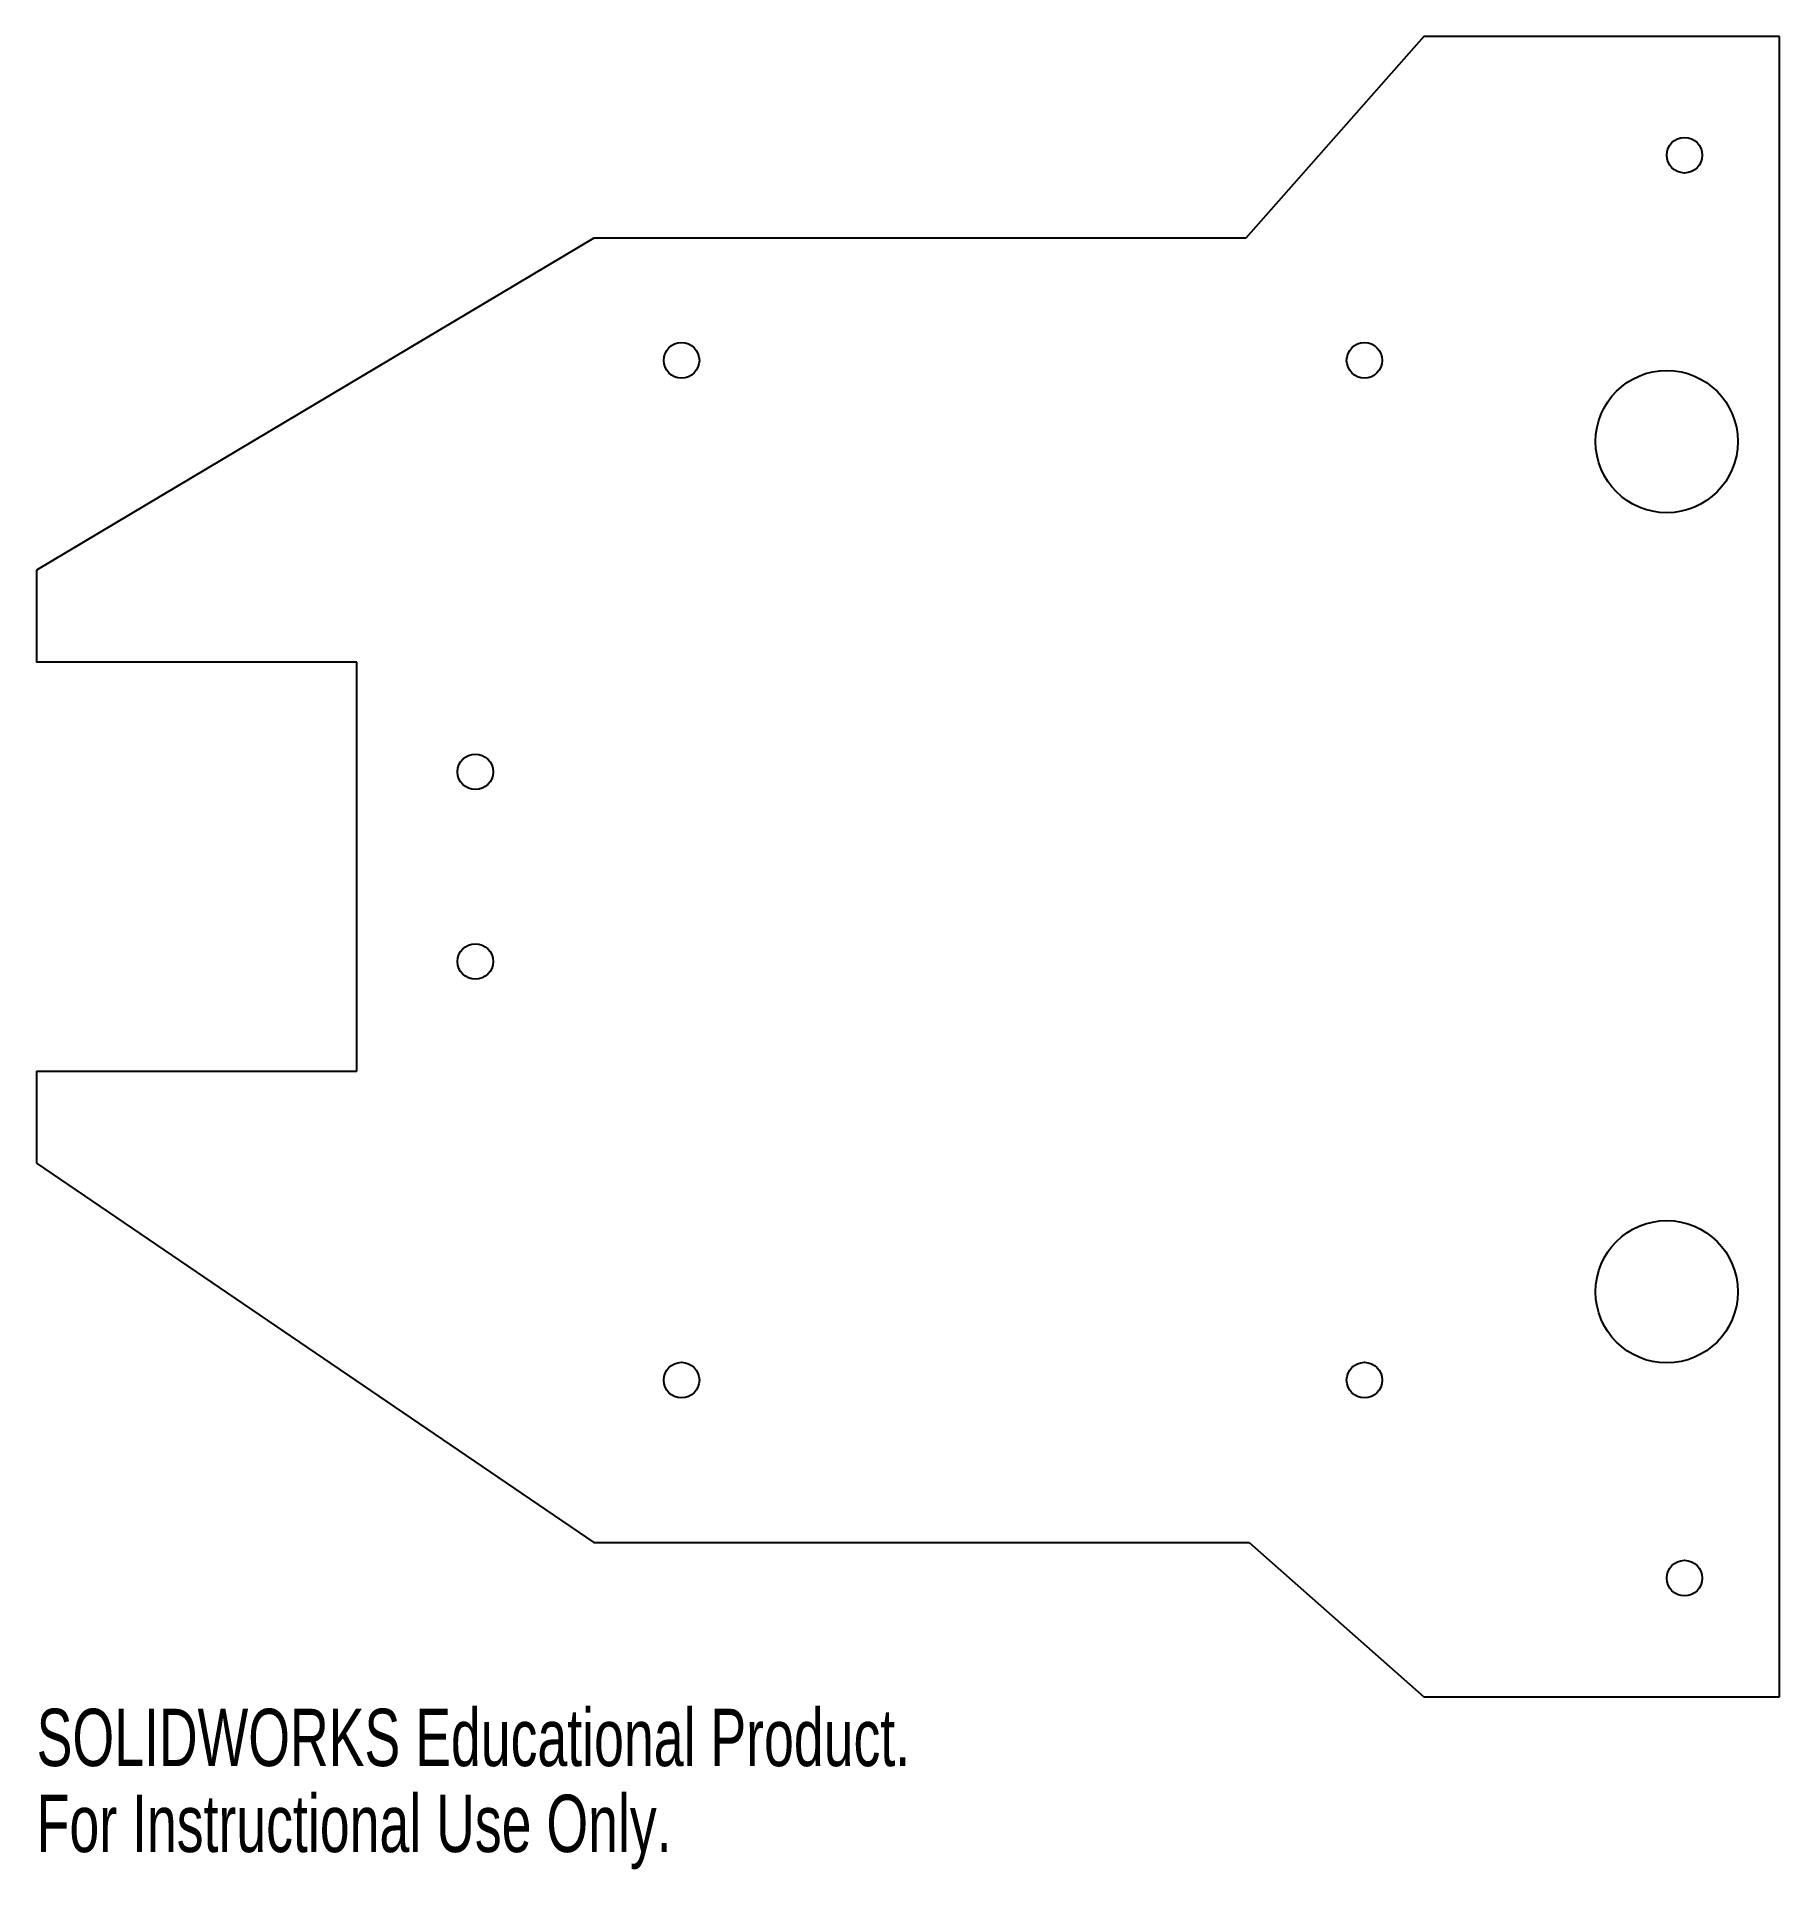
# Model space of a CAD drawing. Header units: millimetres. Extents: x -147 to 0, y -85 to 70.
import ezdxf

# ---------------------------------------------------------------- set-up
doc = ezdxf.new("R2010")
doc.units = ezdxf.units.MM
doc.styles.add('SLDTEXTSTYLE0', font='TXT', dxfattribs={"width": 0.7})

msp = doc.modelspace()

# ---------------------------------------------------------------- linework, layer by layer
at = {"color": 7, "linetype": 'Continuous', "lineweight": 25}
for p, q in [((-30, 70), (-45, 53)), ((0, 70), (-30, 70)), ((0, -70), (0, 70)), ((-100, 53), (-147, 25)), ((-45, 53), (-100, 53)), ((-147, 25), (-147, 17.25)), ((-120, 17.25), (-147, 17.25)), ((-120, -17.25), (-120, 17.25)), ((-147, -17.25), (-147, -25)), ((-147, -17.25), (-120, -17.25)), ((-147, -25), (-100, -57)), ((-100, -57), (-44.73, -57)), ((-44.73, -57), (-30, -70)), ((-30, -70), (0, -70))]:
    msp.add_line(p, q, dxfattribs=at)
for centre, radius in [((-8, 60), 1.5), ((-92.6, 42.7), 1.5), ((-35, 42.7), 1.5), ((-9.5, 35.85), 6), ((-110, 8), 1.5), ((-110, -8), 1.5), ((-9.5, -35.85), 6), ((-92.6, -43.3), 1.5), ((-35, -43.3), 1.5), ((-8, -60), 1.5)]:
    msp.add_circle(centre, radius, dxfattribs=at)

# ---------------------------------------------------------------- texts
at = {"color": 7, "linetype": 'Continuous', "char_height": 4.8336, "attachment_point": 1, "style": 'SLDTEXTSTYLE0'}
for s, insert in [('SOLIDWORKS Educational Product.', (-147, -71.02)), ('For Instructional Use Only.', (-147, -78.27))]:
    msp.add_mtext(s, dxfattribs=dict(at, insert=insert))

doc.saveas('drawing.dxf')
